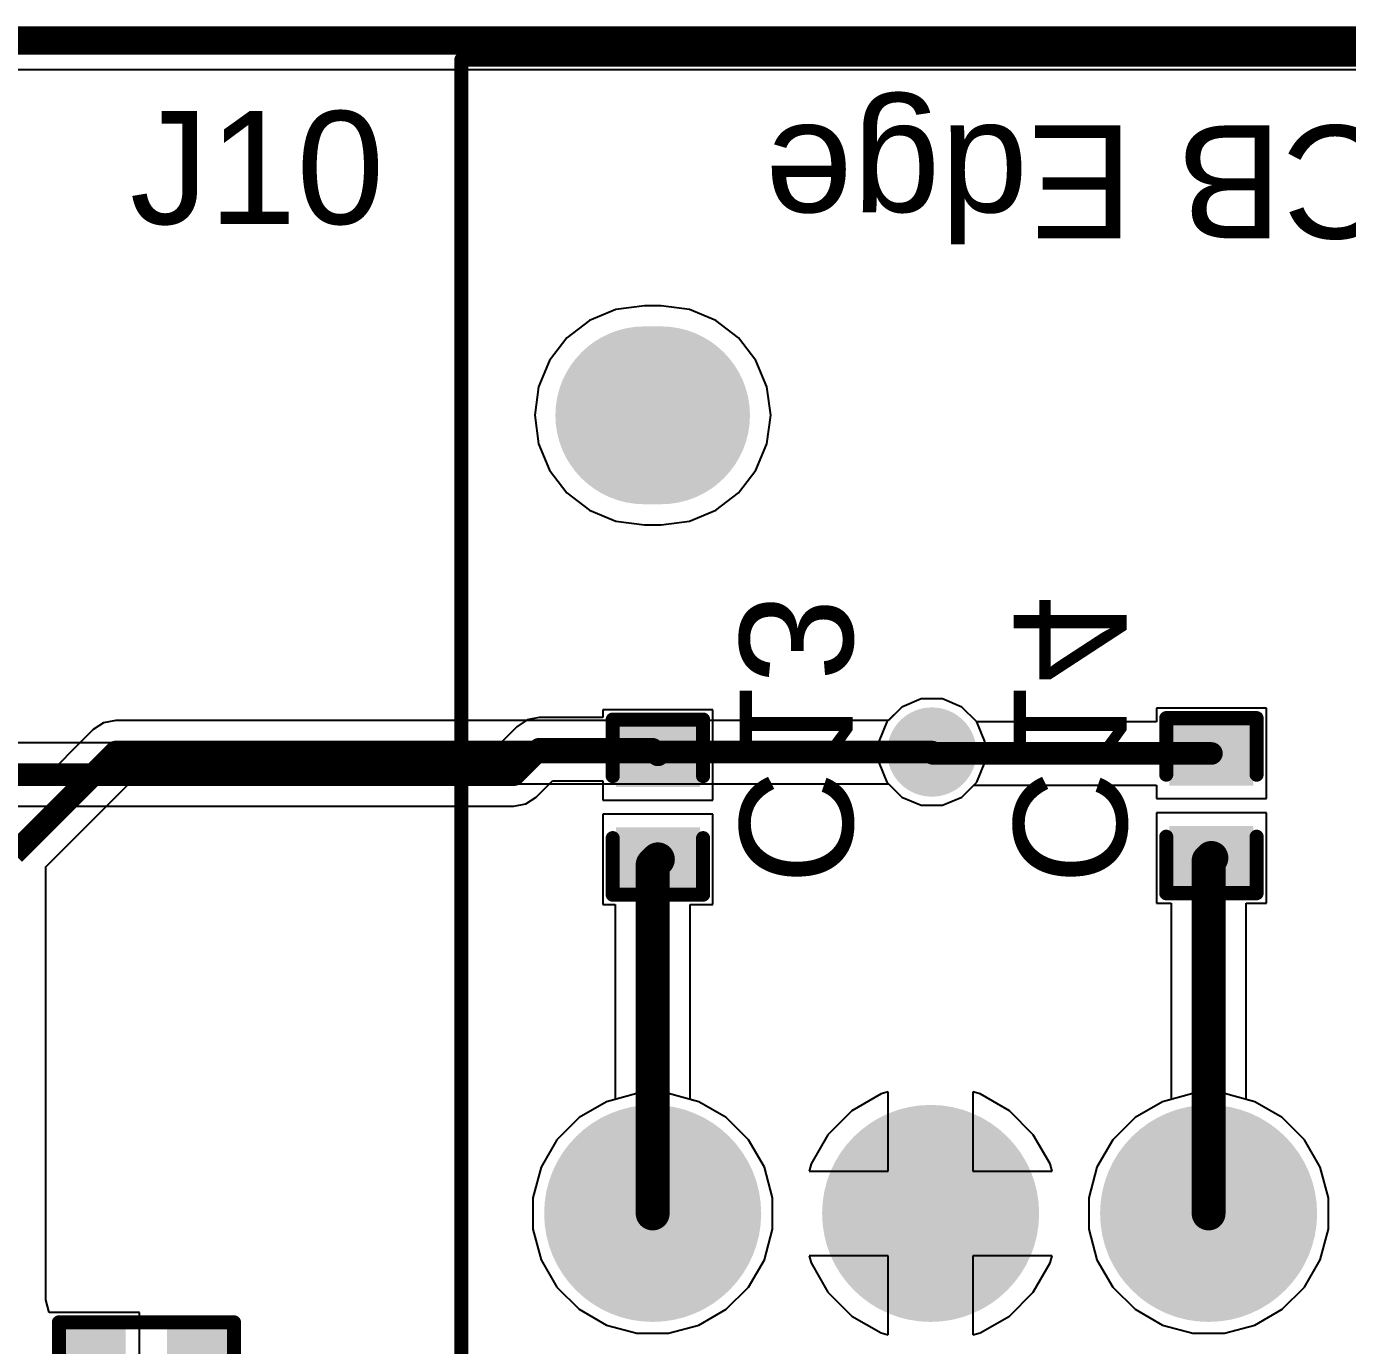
# Model space of a CAD drawing. Header units: inches. Extents: x -0.91 to 3.86, y -0.82 to 4.16.
# Drawn here: x 2.9364 to 3.4042, y 3.6878 to 4.155 of the extents above; entities that cross this region are included whole.
import ezdxf

# ---------------------------------------------------------------- set-up
doc = ezdxf.new("R2010")
doc.units = ezdxf.units.IN
doc.header["$MEASUREMENT"] = 0
for name, color, linetype in [('Board Outline', 216, 'Continuous'), ('Bottom Layer 1', 5, 'Continuous'), ('Bottom Overlay', 54, 'Continuous'), ('Bottom Paste', 16, 'Continuous'), ('Bottom Solder', 6, 'Continuous'), ('GND+Signal', 16, 'Continuous'), ('Multi-Layer', 9, 'Continuous'), ('Pad Holes', 156, 'Continuous'), ('PWR+Signal', 76, 'Continuous'), ('Top Layer 1', 1, 'Continuous'), ('Top Overlay', 2, 'Continuous'), ('Top Paste', 8, 'Continuous'), ('Top Solder', 216, 'Continuous'), ('Via Holes', 16, 'Continuous')]:
    doc.layers.add(name, color=color, linetype=linetype)
doc.styles.add('Arial', font='', dxfattribs={"height": 0.2})
doc.styles.get('Arial').set_extended_font_data('Arial')

# ---------------------------------------------------------------- blocks, each defined once
blk = doc.blocks.new('R___0402_152')
at = {"layer": 'Top Layer 1'}
for points in [[(-0.0275, -0.0125), (-0.0275, 0.0125), (-0.0095, 0.0125), (-0.0095, -0.0125)], [(0.0095, -0.0125), (0.0095, 0.0125), (0.0275, 0.0125), (0.0275, -0.0125)]]:
    blk.add_hatch(color=1, dxfattribs=at).paths.add_polyline_path(points)
at = {"layer": 'Top Paste'}
for points in [[(-0.0275, -0.0125), (-0.0275, 0.0125), (-0.0095, 0.0125), (-0.0095, -0.0125)], [(0.0095, -0.0125), (0.0095, 0.0125), (0.0275, 0.0125), (0.0275, -0.0125)]]:
    blk.add_hatch(color=8, dxfattribs=at).paths.add_polyline_path(points)
at = {"layer": 'Top Solder'}
for points in [[(-0.02967, -0.01467), (-0.02967, 0.01467), (-0.00733, 0.01467), (-0.00733, -0.01467)], [(0.00733, -0.01467), (0.00733, 0.01467), (0.02967, 0.01467), (0.02967, -0.01467)]]:
    blk.add_hatch(color=216, dxfattribs=at).paths.add_polyline_path(points)
at = {"layer": 'Top Overlay'}
for points in [[(-0.031, -0.016, 0.005, 0.005, 0), (-0.031, 0.016, 0.005, 0.005, 0)], [(-0.031, 0.016, 0.005, 0.005, 0), (0.031, 0.016, 0.005, 0.005, 0)], [(0.031, -0.016, 0.005, 0.005, 0), (0.031, 0.016, 0.005, 0.005, 0)], [(-0.031, -0.016, 0.005, 0.005, 0), (0.031, -0.016, 0.005, 0.005, 0)], [(-0.032, -0.017, 0.000127, 0.000127, 0), (0.032, -0.017, 0.000127, 0.000127, 0)]]:
    blk.add_lwpolyline(points, format="xyseb", dxfattribs=at)
for points in [[(-0.03225, 0.016, 0.0025, 0.0025, 1), (-0.02975, 0.016, 0.0025, 0.0025, 1)], [(-0.03225, 0.016, 0.0025, 0.0025, 1), (-0.02975, 0.016, 0.0025, 0.0025, 1)], [(0.02975, 0.016, 0.0025, 0.0025, 1), (0.03225, 0.016, 0.0025, 0.0025, 1)], [(0.02975, 0.016, 0.0025, 0.0025, 1), (0.03225, 0.016, 0.0025, 0.0025, 1)], [(-0.03225, -0.016, 0.0025, 0.0025, 1), (-0.02975, -0.016, 0.0025, 0.0025, 1)], [(-0.03225, -0.016, 0.0025, 0.0025, 1), (-0.02975, -0.016, 0.0025, 0.0025, 1)], [(0.02975, -0.016, 0.0025, 0.0025, 1), (0.03225, -0.016, 0.0025, 0.0025, 1)], [(0.02975, -0.016, 0.0025, 0.0025, 1), (0.03225, -0.016, 0.0025, 0.0025, 1)], [(-0.03203, -0.017, 0.0000635, 0.0000635, 1), (-0.03197, -0.017, 0.0000635, 0.0000635, 1)], [(0.03197, -0.017, 0.0000635, 0.0000635, 1), (0.03203, -0.017, 0.0000635, 0.0000635, 1)]]:
    blk.add_lwpolyline(points, format="xyseb", close=True, dxfattribs=at)
blk = doc.blocks.new('1053141310_202')
at = {"layer": 'Bottom Layer 1'}
h = blk.add_hatch(color=5, dxfattribs=at)
edge = h.paths.add_edge_path()
edge.add_arc((0, 0.09212), 0.03543, 0, 360)
h = blk.add_hatch(color=5, dxfattribs=at)
edge = h.paths.add_edge_path()
edge.add_arc((0.09843, 0.09212), 0.03543, 0, 360)
h = blk.add_hatch(color=5, dxfattribs=at)
edge = h.paths.add_edge_path()
edge.add_arc((0.19685, 0.09212), 0.03543, 0, 360)
at = {"layer": 'Bottom Solder'}
h = blk.add_hatch(color=6, dxfattribs=at)
edge = h.paths.add_edge_path()
edge.add_arc((0, 0.09212), 0.03843, 0, 360)
h = blk.add_hatch(color=6, dxfattribs=at)
edge = h.paths.add_edge_path()
edge.add_arc((0.09843, 0.09212), 0.03843, 0, 360)
h = blk.add_hatch(color=6, dxfattribs=at)
edge = h.paths.add_edge_path()
edge.add_arc((0.19685, 0.09212), 0.03843, 0, 360)
h = blk.add_hatch(color=6, dxfattribs=at)
edge = h.paths.add_edge_path()
edge.add_arc((0.19685, -0.19055), 0.003, 0, 360)
at = {"layer": 'GND+Signal'}
h = blk.add_hatch(color=16, dxfattribs=at)
edge = h.paths.add_edge_path()
edge.add_arc((0, 0.09212), 0.03543, 0, 360)
h = blk.add_hatch(color=16, dxfattribs=at)
edge = h.paths.add_edge_path()
edge.add_arc((0.09843, 0.09212), 0.03543, 0, 360)
h = blk.add_hatch(color=16, dxfattribs=at)
edge = h.paths.add_edge_path()
edge.add_arc((0.19685, 0.09212), 0.03543, 0, 360)
at = {"layer": 'Multi-Layer'}
h = blk.add_hatch(color=9, dxfattribs=at)
edge = h.paths.add_edge_path()
edge.add_arc((0, 0.09212), 0.03543, 0, 360)
h = blk.add_hatch(color=9, dxfattribs=at)
edge = h.paths.add_edge_path()
edge.add_arc((0.09843, 0.09212), 0.03543, 0, 360)
h = blk.add_hatch(color=9, dxfattribs=at)
edge = h.paths.add_edge_path()
edge.add_arc((0.19685, 0.09212), 0.03543, 0, 360)
at = {"layer": 'Pad Holes'}
h = blk.add_hatch(color=7, dxfattribs=at)
edge = h.paths.add_edge_path()
edge.add_arc((0, 0.09212), 0.02362, 0, 360)
h = blk.add_hatch(color=7, dxfattribs=at)
edge = h.paths.add_edge_path()
edge.add_arc((0.09843, 0.09212), 0.02362, 0, 360)
h = blk.add_hatch(color=7, dxfattribs=at)
edge = h.paths.add_edge_path()
edge.add_arc((0.19685, 0.09212), 0.02362, 0, 360)
h = blk.add_hatch(color=7, dxfattribs=at)
edge = h.paths.add_edge_path()
edge.add_arc((0.1939, -0.19055), 0.0315, 90, 270)
edge.add_line((0.1939, -0.22205), (0.1998, -0.22205))
edge.add_arc((0.1998, -0.19055), 0.0315, 270, 450)
edge.add_line((0.1998, -0.15906), (0.1939, -0.15906))
at = {"layer": 'PWR+Signal'}
h = blk.add_hatch(color=76, dxfattribs=at)
edge = h.paths.add_edge_path()
edge.add_arc((0, 0.09212), 0.03543, 0, 360)
h = blk.add_hatch(color=76, dxfattribs=at)
edge = h.paths.add_edge_path()
edge.add_arc((0.09843, 0.09212), 0.03543, 0, 360)
h = blk.add_hatch(color=76, dxfattribs=at)
edge = h.paths.add_edge_path()
edge.add_arc((0.19685, 0.09212), 0.03543, 0, 360)
at = {"layer": 'Top Layer 1'}
h = blk.add_hatch(color=1, dxfattribs=at)
edge = h.paths.add_edge_path()
edge.add_arc((0, 0.09212), 0.03543, 0, 360)
h = blk.add_hatch(color=1, dxfattribs=at)
edge = h.paths.add_edge_path()
edge.add_arc((0.09843, 0.09212), 0.03543, 0, 360)
h = blk.add_hatch(color=1, dxfattribs=at)
edge = h.paths.add_edge_path()
edge.add_arc((0.19685, 0.09212), 0.03543, 0, 360)
at = {"layer": 'Top Solder'}
h = blk.add_hatch(color=216, dxfattribs=at)
edge = h.paths.add_edge_path()
edge.add_arc((0, 0.09212), 0.03843, 0, 360)
h = blk.add_hatch(color=216, dxfattribs=at)
edge = h.paths.add_edge_path()
edge.add_arc((0.09843, 0.09212), 0.03843, 0, 360)
h = blk.add_hatch(color=216, dxfattribs=at)
edge = h.paths.add_edge_path()
edge.add_arc((0.19685, 0.09212), 0.03843, 0, 360)
h = blk.add_hatch(color=216, dxfattribs=at)
edge = h.paths.add_edge_path()
edge.add_arc((0.19685, -0.19055), 0.003, 0, 360)
at = {"layer": 'Top Overlay'}
for points in [[(0.26457, 0.20275, 0.005, 0.005, 0), (0.26457, -0.31654, 0.005, 0.005, 0)], [(0.26457, -0.31654, 0.005, 0.005, 0), (-0.26457, -0.31654, 0.005, 0.005, 0)]]:
    blk.add_lwpolyline(points, format="xyseb", dxfattribs=at)
blk.add_lwpolyline([(0.26332, -0.31654, 0.0025, 0.0025, 1), (0.26582, -0.31654, 0.0025, 0.0025, 1)], format="xyseb", close=True, dxfattribs=at)
blk.add_lwpolyline([(0.26332, -0.31654, 0.0025, 0.0025, 1), (0.26582, -0.31654, 0.0025, 0.0025, 1)], format="xyseb", close=True, dxfattribs=at)
at = {"layer": 'Top Overlay', "style": 'Arial'}
blk.add_text('PCB Edge', height=0.04, dxfattribs=at).set_placement((-0.10375, -0.29321))
blk = doc.blocks.new('C___0402_B_237')
at = {"layer": 'Bottom Layer 1'}
for points in [[(-0.0095, 0.0125), (-0.0095, -0.0125), (-0.0275, -0.0125), (-0.0275, 0.0125)], [(0.0275, 0.0125), (0.0275, -0.0125), (0.0095, -0.0125), (0.0095, 0.0125)]]:
    blk.add_hatch(color=5, dxfattribs=at).paths.add_polyline_path(points)
at = {"layer": 'Bottom Paste'}
for points in [[(-0.0095, 0.0125), (-0.0095, -0.0125), (-0.0275, -0.0125), (-0.0275, 0.0125)], [(0.0275, 0.0125), (0.0275, -0.0125), (0.0095, -0.0125), (0.0095, 0.0125)]]:
    blk.add_hatch(color=16, dxfattribs=at).paths.add_polyline_path(points)
at = {"layer": 'Bottom Solder'}
for points in [[(-0.00714, 0.01486), (-0.00714, -0.01486), (-0.02986, -0.01486), (-0.02986, 0.01486)], [(0.02986, 0.01486), (0.02986, -0.01486), (0.00714, -0.01486), (0.00714, 0.01486)]]:
    blk.add_hatch(color=6, dxfattribs=at).paths.add_polyline_path(points)
at = {"layer": 'Bottom Overlay'}
for points in [[(-0.031, 0.016, 0.005, 0.005, 0), (-0.011, 0.016, 0.005, 0.005, 0)], [(-0.031, 0.016, 0.005, 0.005, 0), (-0.031, -0.016, 0.005, 0.005, 0)], [(0.011, 0.016, 0.005, 0.005, 0), (0.031, 0.016, 0.005, 0.005, 0)], [(0.031, 0.016, 0.005, 0.005, 0), (0.031, -0.016, 0.005, 0.005, 0)], [(-0.031, -0.016, 0.005, 0.005, 0), (-0.011, -0.016, 0.005, 0.005, 0)], [(0.011, -0.016, 0.005, 0.005, 0), (0.031, -0.016, 0.005, 0.005, 0)]]:
    blk.add_lwpolyline(points, format="xyseb", dxfattribs=at)
for points in [[(-0.03225, 0.016, 0.0025, 0.0025, 1), (-0.02975, 0.016, 0.0025, 0.0025, 1)], [(-0.03225, 0.016, 0.0025, 0.0025, 1), (-0.02975, 0.016, 0.0025, 0.0025, 1)], [(-0.01225, 0.016, 0.0025, 0.0025, 1), (-0.00975, 0.016, 0.0025, 0.0025, 1)], [(0.00975, 0.016, 0.0025, 0.0025, 1), (0.01225, 0.016, 0.0025, 0.0025, 1)], [(0.02975, 0.016, 0.0025, 0.0025, 1), (0.03225, 0.016, 0.0025, 0.0025, 1)], [(0.02975, 0.016, 0.0025, 0.0025, 1), (0.03225, 0.016, 0.0025, 0.0025, 1)], [(-0.03225, -0.016, 0.0025, 0.0025, 1), (-0.02975, -0.016, 0.0025, 0.0025, 1)], [(-0.03225, -0.016, 0.0025, 0.0025, 1), (-0.02975, -0.016, 0.0025, 0.0025, 1)], [(-0.01225, -0.016, 0.0025, 0.0025, 1), (-0.00975, -0.016, 0.0025, 0.0025, 1)], [(0.00975, -0.016, 0.0025, 0.0025, 1), (0.01225, -0.016, 0.0025, 0.0025, 1)], [(0.02975, -0.016, 0.0025, 0.0025, 1), (0.03225, -0.016, 0.0025, 0.0025, 1)], [(0.02975, -0.016, 0.0025, 0.0025, 1), (0.03225, -0.016, 0.0025, 0.0025, 1)]]:
    blk.add_lwpolyline(points, format="xyseb", close=True, dxfattribs=at)
blk = doc.blocks.new('C___0402_B_238')
at = {"layer": 'Bottom Layer 1'}
for points in [[(-0.0095, 0.0125), (-0.0095, -0.0125), (-0.0275, -0.0125), (-0.0275, 0.0125)], [(0.0275, 0.0125), (0.0275, -0.0125), (0.0095, -0.0125), (0.0095, 0.0125)]]:
    blk.add_hatch(color=5, dxfattribs=at).paths.add_polyline_path(points)
at = {"layer": 'Bottom Paste'}
for points in [[(-0.0095, 0.0125), (-0.0095, -0.0125), (-0.0275, -0.0125), (-0.0275, 0.0125)], [(0.0275, 0.0125), (0.0275, -0.0125), (0.0095, -0.0125), (0.0095, 0.0125)]]:
    blk.add_hatch(color=16, dxfattribs=at).paths.add_polyline_path(points)
at = {"layer": 'Bottom Solder'}
for points in [[(-0.00714, 0.01486), (-0.00714, -0.01486), (-0.02986, -0.01486), (-0.02986, 0.01486)], [(0.02986, 0.01486), (0.02986, -0.01486), (0.00714, -0.01486), (0.00714, 0.01486)]]:
    blk.add_hatch(color=6, dxfattribs=at).paths.add_polyline_path(points)
at = {"layer": 'Bottom Overlay'}
for points in [[(-0.031, 0.016, 0.005, 0.005, 0), (-0.011, 0.016, 0.005, 0.005, 0)], [(-0.031, 0.016, 0.005, 0.005, 0), (-0.031, -0.016, 0.005, 0.005, 0)], [(0.011, 0.016, 0.005, 0.005, 0), (0.031, 0.016, 0.005, 0.005, 0)], [(0.031, 0.016, 0.005, 0.005, 0), (0.031, -0.016, 0.005, 0.005, 0)], [(-0.031, -0.016, 0.005, 0.005, 0), (-0.011, -0.016, 0.005, 0.005, 0)], [(0.011, -0.016, 0.005, 0.005, 0), (0.031, -0.016, 0.005, 0.005, 0)]]:
    blk.add_lwpolyline(points, format="xyseb", dxfattribs=at)
for points in [[(-0.03225, 0.016, 0.0025, 0.0025, 1), (-0.02975, 0.016, 0.0025, 0.0025, 1)], [(-0.03225, 0.016, 0.0025, 0.0025, 1), (-0.02975, 0.016, 0.0025, 0.0025, 1)], [(-0.01225, 0.016, 0.0025, 0.0025, 1), (-0.00975, 0.016, 0.0025, 0.0025, 1)], [(0.00975, 0.016, 0.0025, 0.0025, 1), (0.01225, 0.016, 0.0025, 0.0025, 1)], [(0.02975, 0.016, 0.0025, 0.0025, 1), (0.03225, 0.016, 0.0025, 0.0025, 1)], [(0.02975, 0.016, 0.0025, 0.0025, 1), (0.03225, 0.016, 0.0025, 0.0025, 1)], [(-0.03225, -0.016, 0.0025, 0.0025, 1), (-0.02975, -0.016, 0.0025, 0.0025, 1)], [(-0.03225, -0.016, 0.0025, 0.0025, 1), (-0.02975, -0.016, 0.0025, 0.0025, 1)], [(-0.01225, -0.016, 0.0025, 0.0025, 1), (-0.00975, -0.016, 0.0025, 0.0025, 1)], [(0.00975, -0.016, 0.0025, 0.0025, 1), (0.01225, -0.016, 0.0025, 0.0025, 1)], [(0.02975, -0.016, 0.0025, 0.0025, 1), (0.03225, -0.016, 0.0025, 0.0025, 1)], [(0.02975, -0.016, 0.0025, 0.0025, 1), (0.03225, -0.016, 0.0025, 0.0025, 1)]]:
    blk.add_lwpolyline(points, format="xyseb", close=True, dxfattribs=at)

msp = doc.modelspace()

# ---------------------------------------------------------------- hatches: boundary and pattern name
at = {"layer": 'Bottom Layer 1'}
h = msp.add_hatch(color=5, dxfattribs=at)
edge = h.paths.add_edge_path()
edge.add_arc((3.257, 3.898), 0.01181, 0, 360)
at = {"layer": 'Bottom Solder'}
h = msp.add_hatch(color=6, dxfattribs=at)
edge = h.paths.add_edge_path()
edge.add_arc((3.257, 3.898), 0.01581, 0, 360)
at = {"layer": 'GND+Signal'}
h = msp.add_hatch(color=16, dxfattribs=at)
edge = h.paths.add_edge_path()
edge.add_arc((3.257, 3.898), 0.01181, 0, 360)
at = {"layer": 'PWR+Signal'}
h = msp.add_hatch(color=76, dxfattribs=at)
edge = h.paths.add_edge_path()
edge.add_arc((3.257, 3.898), 0.01181, 0, 360)
at = {"layer": 'Top Layer 1'}
h = msp.add_hatch(color=1, dxfattribs=at)
edge = h.paths.add_edge_path()
edge.add_arc((3.257, 3.898), 0.01181, 0, 360)
at = {"layer": 'Via Holes'}
h = msp.add_hatch(color=7, dxfattribs=at)
edge = h.paths.add_edge_path()
edge.add_arc((3.257, 3.898), 0.00591, 0, 360)

# ---------------------------------------------------------------- linework, layer by layer
at = {"layer": 'Board Outline'}
msp.add_lwpolyline([(0, 4.15, 0.01, 0.01, 0), (3.85, 4.15, 0.01, 0.01, 0)], format="xyseb", dxfattribs=at)
at = {"layer": 'Bottom Layer 1'}
for p, q in [((2.26495, 4.1398), (3.8398, 4.1398)), ((3.1552, 4.05608), (3.14515, 4.05476)), ((3.1611, 4.05608), (3.1552, 4.05608)), ((3.17115, 4.05476), (3.1611, 4.05608)), ((3.14515, 4.05476), (3.13578, 4.05088)), ((3.18052, 4.05088), (3.17115, 4.05476)), ((3.13578, 4.05088), (3.12774, 4.04471)), ((3.18856, 4.04471), (3.18052, 4.05088)), ((3.12774, 4.04471), (3.12157, 4.03667)), ((3.19473, 4.03667), (3.18856, 4.04471)), ((3.12157, 4.03667), (3.11769, 4.02731)), ((3.19861, 4.02731), (3.19473, 4.03667)), ((3.11769, 4.02731), (3.11637, 4.01726)), ((3.19993, 4.01726), (3.19861, 4.02731)), ((3.11637, 4.01726), (3.11769, 4.00721)), ((3.19861, 4.00721), (3.19993, 4.01726)), ((3.11769, 4.00721), (3.12157, 3.99784)), ((3.19473, 3.99784), (3.19861, 4.00721)), ((3.12157, 3.99784), (3.12774, 3.9898)), ((3.18856, 3.9898), (3.19473, 3.99784)), ((3.12774, 3.9898), (3.13578, 3.98363)), ((3.18052, 3.98363), (3.18856, 3.9898)), ((3.13578, 3.98363), (3.14515, 3.97975)), ((3.17115, 3.97975), (3.18052, 3.98363)), ((3.14515, 3.97975), (3.1552, 3.97843)), ((3.1552, 3.97843), (3.1611, 3.97843)), ((3.1611, 3.97843), (3.17115, 3.97975)), ((3.25326, 3.91681), (3.24634, 3.91395)), ((3.26074, 3.91681), (3.25326, 3.91681)), ((3.26766, 3.91395), (3.26074, 3.91681)), ((3.1795, 3.913), (3.1405, 3.913)), ((3.1405, 3.913), (3.1405, 3.91022)), ((3.1795, 3.881), (3.1795, 3.913)), ((3.24634, 3.91395), (3.24105, 3.90866)), ((3.27289, 3.90872), (3.26766, 3.91395)), ((3.3755, 3.9135), (3.3365, 3.9135)), ((3.3365, 3.9135), (3.3365, 3.90872)), ((3.3755, 3.8815), (3.3755, 3.9135)), ((3.11007, 3.90693), (3.10435, 3.90122)), ((3.11371, 3.90936), (3.11007, 3.90693)), ((3.11007, 3.90693), (3.11007, 3.90693)), ((3.118, 3.91022), (3.11371, 3.90936)), ((3.1405, 3.91022), (3.118, 3.91022)), ((3.24105, 3.90866), (3.23819, 3.90174)), ((3.3365, 3.90872), (3.27289, 3.90872)), ((3.23819, 3.90174), (3.23819, 3.89426)), ((3.10435, 3.90122), (2.93239, 3.90122)), ((3.23819, 3.89426), (3.24105, 3.88734)), ((3.11693, 3.88207), (3.12265, 3.88778)), ((3.12265, 3.88778), (3.1405, 3.88778)), ((3.1405, 3.88778), (3.1405, 3.881)), ((3.24105, 3.88734), (3.24634, 3.88205)), ((3.26766, 3.88205), (3.27189, 3.88628)), ((3.27189, 3.88628), (3.3365, 3.88628)), ((3.3365, 3.88628), (3.3365, 3.8815)), ((2.93239, 3.87878), (3.109, 3.87878)), ((3.109, 3.87878), (3.11329, 3.87964)), ((3.109, 3.87878), (3.109, 3.87878)), ((3.11329, 3.87964), (3.11693, 3.88207)), ((3.1405, 3.881), (3.1795, 3.881)), ((3.24634, 3.88205), (3.25326, 3.87919)), ((3.25326, 3.87919), (3.26074, 3.87919)), ((3.26074, 3.87919), (3.26766, 3.88205)), ((3.3365, 3.8815), (3.3755, 3.8815)), ((3.1795, 3.876), (3.1405, 3.876)), ((3.1405, 3.876), (3.1405, 3.844)), ((3.1795, 3.844), (3.1795, 3.876)), ((3.3755, 3.8765), (3.3365, 3.8765)), ((3.3365, 3.8765), (3.3365, 3.8445)), ((3.3755, 3.8445), (3.3755, 3.8765)), ((3.1405, 3.844), (3.14489, 3.844)), ((3.14489, 3.844), (3.14489, 3.77496)), ((3.1714, 3.77496), (3.1714, 3.844)), ((3.1714, 3.844), (3.1795, 3.844)), ((3.3365, 3.8445), (3.34175, 3.8445)), ((3.34175, 3.8445), (3.34175, 3.77496)), ((3.36826, 3.77496), (3.36826, 3.8445)), ((3.36826, 3.8445), (3.3755, 3.8445)), ((3.23904, 3.77692), (3.22868, 3.77094)), ((3.24157, 3.7776), (3.23904, 3.77692)), ((3.24157, 3.74958), (3.24157, 3.7776)), ((3.27411, 3.77692), (3.27157, 3.7776)), ((3.27157, 3.7776), (3.27157, 3.74958)), ((3.28447, 3.77094), (3.27411, 3.77692)), ((3.14177, 3.77412), (3.13209, 3.76853)), ((3.14489, 3.77496), (3.14177, 3.77412)), ((3.17453, 3.77412), (3.1714, 3.77496)), ((3.1842, 3.76853), (3.17453, 3.77412)), ((3.22868, 3.77094), (3.22022, 3.76248)), ((3.29293, 3.76248), (3.28447, 3.77094)), ((3.33862, 3.77412), (3.32895, 3.76853)), ((3.34175, 3.77496), (3.33862, 3.77412)), ((3.37138, 3.77412), (3.36826, 3.77496)), ((3.38106, 3.76853), (3.37138, 3.77412)), ((3.13209, 3.76853), (3.12419, 3.76063)), ((3.1921, 3.76063), (3.1842, 3.76853)), ((3.32895, 3.76853), (3.32105, 3.76063)), ((3.38896, 3.76063), (3.38106, 3.76853)), ((3.22022, 3.76248), (3.21424, 3.75212)), ((3.29891, 3.75212), (3.29293, 3.76248)), ((3.12419, 3.76063), (3.11861, 3.75096)), ((3.19769, 3.75096), (3.1921, 3.76063)), ((3.32105, 3.76063), (3.31546, 3.75096)), ((3.39454, 3.75096), (3.38896, 3.76063)), ((3.21424, 3.75212), (3.21356, 3.74958)), ((3.29959, 3.74958), (3.29891, 3.75212)), ((3.11861, 3.75096), (3.11572, 3.74017)), ((3.20058, 3.74017), (3.19769, 3.75096)), ((3.21356, 3.74958), (3.24157, 3.74958)), ((3.27157, 3.74958), (3.29959, 3.74958)), ((3.31546, 3.75096), (3.31257, 3.74017)), ((3.39743, 3.74017), (3.39454, 3.75096)), ((3.11572, 3.74017), (3.11572, 3.72899)), ((3.20058, 3.72899), (3.20058, 3.74017)), ((3.31257, 3.74017), (3.31257, 3.72899)), ((3.39743, 3.72899), (3.39743, 3.74017)), ((3.11572, 3.72899), (3.11861, 3.7182)), ((3.19769, 3.7182), (3.20058, 3.72899)), ((3.31257, 3.72899), (3.31546, 3.7182)), ((3.39454, 3.7182), (3.39743, 3.72899)), ((3.24157, 3.71958), (3.21356, 3.71958)), ((3.21356, 3.71958), (3.21424, 3.71704)), ((3.24157, 3.69156), (3.24157, 3.71958)), ((3.29959, 3.71958), (3.27157, 3.71958)), ((3.27157, 3.71958), (3.27157, 3.69156)), ((3.29891, 3.71704), (3.29959, 3.71958)), ((3.11861, 3.7182), (3.12419, 3.70853)), ((3.1921, 3.70853), (3.19769, 3.7182)), ((3.21424, 3.71704), (3.22022, 3.70668)), ((3.29293, 3.70668), (3.29891, 3.71704)), ((3.31546, 3.7182), (3.32105, 3.70853)), ((3.38896, 3.70853), (3.39454, 3.7182)), ((3.12419, 3.70853), (3.13209, 3.70063)), ((3.1842, 3.70063), (3.1921, 3.70853)), ((3.22022, 3.70668), (3.22868, 3.69822)), ((3.28447, 3.69822), (3.29293, 3.70668)), ((3.32105, 3.70853), (3.32895, 3.70063)), ((3.38106, 3.70063), (3.38896, 3.70853)), ((3.13209, 3.70063), (3.14177, 3.69504)), ((3.17453, 3.69504), (3.1842, 3.70063)), ((3.32895, 3.70063), (3.33862, 3.69504)), ((3.37138, 3.69504), (3.38106, 3.70063)), ((3.22868, 3.69822), (3.23904, 3.69224)), ((3.27411, 3.69224), (3.28447, 3.69822)), ((3.14177, 3.69504), (3.15256, 3.69215)), ((3.15256, 3.69215), (3.16374, 3.69215)), ((3.16374, 3.69215), (3.17453, 3.69504)), ((3.23904, 3.69224), (3.24157, 3.69156)), ((3.27157, 3.69156), (3.27411, 3.69224)), ((3.33862, 3.69504), (3.34941, 3.69215)), ((3.34941, 3.69215), (3.36059, 3.69215)), ((3.36059, 3.69215), (3.37138, 3.69504))]:
    msp.add_line(p, q, dxfattribs=at)
for points in [[(3.109, 3.89, 0.008, 0.008, 0), (3.118, 3.899, 0.008, 0.008, 0)], [(3.118, 3.899, 0.008, 0.008, 0), (3.158, 3.899, 0.008, 0.008, 0)], [(3.158, 3.899, 0.008, 0.008, 0), (3.16, 3.897, 0.008, 0.008, 0)], [(3.257, 3.898, 0.008, 0.008, 0), (3.2575, 3.8975, 0.008, 0.008, 0)], [(3.2575, 3.8975, 0.008, 0.008, 0), (3.356, 3.8975, 0.008, 0.008, 0)], [(2.917, 3.89, 0.008, 0.008, 0), (3.109, 3.89, 0.008, 0.008, 0)], [(3.15815, 3.85815, 0.012, 0.012, 0), (3.16, 3.86, 0.012, 0.012, 0)], [(3.355, 3.8595, 0.012, 0.012, 0), (3.356, 3.8605, 0.012, 0.012, 0)], [(3.355, 3.73458, 0.012, 0.012, 0), (3.355, 3.8595, 0.012, 0.012, 0)], [(3.15815, 3.73458, 0.012, 0.012, 0), (3.15815, 3.85815, 0.012, 0.012, 0)]]:
    msp.add_lwpolyline(points, format="xyseb", dxfattribs=at)
for points in [[(3.116, 3.899, 0.004, 0.004, 1), (3.12, 3.899, 0.004, 0.004, 1)], [(3.116, 3.899, 0.004, 0.004, 1), (3.12, 3.899, 0.004, 0.004, 1)], [(3.156, 3.899, 0.004, 0.004, 1), (3.16, 3.899, 0.004, 0.004, 1)], [(3.156, 3.899, 0.004, 0.004, 1), (3.16, 3.899, 0.004, 0.004, 1)], [(3.255, 3.898, 0.004, 0.004, 1), (3.259, 3.898, 0.004, 0.004, 1)], [(3.158, 3.897, 0.004, 0.004, 1), (3.162, 3.897, 0.004, 0.004, 1)], [(3.2555, 3.8975, 0.004, 0.004, 1), (3.2595, 3.8975, 0.004, 0.004, 1)], [(3.2555, 3.8975, 0.004, 0.004, 1), (3.2595, 3.8975, 0.004, 0.004, 1)], [(3.354, 3.8975, 0.004, 0.004, 1), (3.358, 3.8975, 0.004, 0.004, 1)], [(3.107, 3.89, 0.004, 0.004, 1), (3.111, 3.89, 0.004, 0.004, 1)], [(3.107, 3.89, 0.004, 0.004, 1), (3.111, 3.89, 0.004, 0.004, 1)], [(3.157, 3.86, 0.006, 0.006, 1), (3.163, 3.86, 0.006, 0.006, 1)], [(3.352, 3.8595, 0.006, 0.006, 1), (3.358, 3.8595, 0.006, 0.006, 1)], [(3.352, 3.8595, 0.006, 0.006, 1), (3.358, 3.8595, 0.006, 0.006, 1)], [(3.353, 3.8605, 0.006, 0.006, 1), (3.359, 3.8605, 0.006, 0.006, 1)], [(3.15515, 3.85815, 0.006, 0.006, 1), (3.16115, 3.85815, 0.006, 0.006, 1)], [(3.15515, 3.85815, 0.006, 0.006, 1), (3.16115, 3.85815, 0.006, 0.006, 1)], [(3.15515, 3.73458, 0.006, 0.006, 1), (3.16115, 3.73458, 0.006, 0.006, 1)], [(3.352, 3.73458, 0.006, 0.006, 1), (3.358, 3.73458, 0.006, 0.006, 1)]]:
    msp.add_lwpolyline(points, format="xyseb", close=True, dxfattribs=at)
at = {"layer": 'GND+Signal'}
for p, q in [((0.0102, 4.1398), (3.8398, 4.1398)), ((3.1552, 4.05608), (3.14515, 4.05476)), ((3.1611, 4.05608), (3.1552, 4.05608)), ((3.17115, 4.05476), (3.1611, 4.05608)), ((3.14515, 4.05476), (3.13578, 4.05088)), ((3.18052, 4.05088), (3.17115, 4.05476)), ((3.13578, 4.05088), (3.12774, 4.04471)), ((3.18856, 4.04471), (3.18052, 4.05088)), ((3.12774, 4.04471), (3.12157, 4.03667)), ((3.19473, 4.03667), (3.18856, 4.04471)), ((3.12157, 4.03667), (3.11769, 4.02731)), ((3.19861, 4.02731), (3.19473, 4.03667)), ((3.11769, 4.02731), (3.11637, 4.01726)), ((3.19993, 4.01726), (3.19861, 4.02731)), ((3.11637, 4.01726), (3.11769, 4.00721)), ((3.19861, 4.00721), (3.19993, 4.01726)), ((3.11769, 4.00721), (3.12157, 3.99784)), ((3.19473, 3.99784), (3.19861, 4.00721)), ((3.12157, 3.99784), (3.12774, 3.9898)), ((3.18856, 3.9898), (3.19473, 3.99784)), ((3.12774, 3.9898), (3.13578, 3.98363)), ((3.18052, 3.98363), (3.18856, 3.9898)), ((3.13578, 3.98363), (3.14515, 3.97975)), ((3.17115, 3.97975), (3.18052, 3.98363)), ((3.14515, 3.97975), (3.1552, 3.97843)), ((3.1552, 3.97843), (3.1611, 3.97843)), ((3.1611, 3.97843), (3.17115, 3.97975)), ((3.25326, 3.91681), (3.24634, 3.91395)), ((3.26074, 3.91681), (3.25326, 3.91681)), ((3.26766, 3.91395), (3.26074, 3.91681)), ((3.24634, 3.91395), (3.24105, 3.90866)), ((3.27295, 3.90866), (3.26766, 3.91395)), ((3.24105, 3.90866), (3.23819, 3.90174)), ((3.27581, 3.90174), (3.27295, 3.90866)), ((3.23819, 3.90174), (3.23819, 3.89426)), ((3.27581, 3.89426), (3.27581, 3.90174)), ((3.23819, 3.89426), (3.24105, 3.88734)), ((3.27295, 3.88734), (3.27581, 3.89426)), ((3.24105, 3.88734), (3.24634, 3.88205)), ((3.26766, 3.88205), (3.27295, 3.88734)), ((3.24634, 3.88205), (3.25326, 3.87919)), ((3.25326, 3.87919), (3.26074, 3.87919)), ((3.26074, 3.87919), (3.26766, 3.88205)), ((3.15256, 3.77701), (3.14177, 3.77412)), ((3.16374, 3.77701), (3.15256, 3.77701)), ((3.17453, 3.77412), (3.16374, 3.77701)), ((3.23904, 3.77692), (3.22868, 3.77094)), ((3.24157, 3.7776), (3.23904, 3.77692)), ((3.24157, 3.74958), (3.24157, 3.7776)), ((3.27411, 3.77692), (3.27157, 3.7776)), ((3.27157, 3.7776), (3.27157, 3.74958)), ((3.28447, 3.77094), (3.27411, 3.77692)), ((3.34941, 3.77701), (3.33862, 3.77412)), ((3.36059, 3.77701), (3.34941, 3.77701)), ((3.37138, 3.77412), (3.36059, 3.77701)), ((3.14177, 3.77412), (3.13209, 3.76853)), ((3.1842, 3.76853), (3.17453, 3.77412)), ((3.22868, 3.77094), (3.22022, 3.76248)), ((3.29293, 3.76248), (3.28447, 3.77094)), ((3.33862, 3.77412), (3.32895, 3.76853)), ((3.38106, 3.76853), (3.37138, 3.77412)), ((3.13209, 3.76853), (3.12419, 3.76063)), ((3.1921, 3.76063), (3.1842, 3.76853)), ((3.32895, 3.76853), (3.32105, 3.76063)), ((3.38896, 3.76063), (3.38106, 3.76853)), ((3.22022, 3.76248), (3.21424, 3.75212)), ((3.29891, 3.75212), (3.29293, 3.76248)), ((3.12419, 3.76063), (3.11861, 3.75096)), ((3.19769, 3.75096), (3.1921, 3.76063)), ((3.32105, 3.76063), (3.31546, 3.75096)), ((3.39454, 3.75096), (3.38896, 3.76063)), ((3.21424, 3.75212), (3.21356, 3.74958)), ((3.29959, 3.74958), (3.29891, 3.75212)), ((3.11861, 3.75096), (3.11572, 3.74017)), ((3.20058, 3.74017), (3.19769, 3.75096)), ((3.21356, 3.74958), (3.24157, 3.74958)), ((3.27157, 3.74958), (3.29959, 3.74958)), ((3.31546, 3.75096), (3.31257, 3.74017)), ((3.39743, 3.74017), (3.39454, 3.75096)), ((3.11572, 3.74017), (3.11572, 3.72899)), ((3.20058, 3.72899), (3.20058, 3.74017)), ((3.31257, 3.74017), (3.31257, 3.72899)), ((3.39743, 3.72899), (3.39743, 3.74017)), ((3.11572, 3.72899), (3.11861, 3.7182)), ((3.19769, 3.7182), (3.20058, 3.72899)), ((3.31257, 3.72899), (3.31546, 3.7182)), ((3.39454, 3.7182), (3.39743, 3.72899)), ((3.24157, 3.71958), (3.21356, 3.71958)), ((3.21356, 3.71958), (3.21424, 3.71704)), ((3.24157, 3.69156), (3.24157, 3.71958)), ((3.29959, 3.71958), (3.27157, 3.71958)), ((3.27157, 3.71958), (3.27157, 3.69156)), ((3.29891, 3.71704), (3.29959, 3.71958)), ((3.11861, 3.7182), (3.12419, 3.70853)), ((3.1921, 3.70853), (3.19769, 3.7182)), ((3.21424, 3.71704), (3.22022, 3.70668)), ((3.29293, 3.70668), (3.29891, 3.71704)), ((3.31546, 3.7182), (3.32105, 3.70853)), ((3.38896, 3.70853), (3.39454, 3.7182)), ((3.12419, 3.70853), (3.13209, 3.70063)), ((3.1842, 3.70063), (3.1921, 3.70853)), ((3.22022, 3.70668), (3.22868, 3.69822)), ((3.28447, 3.69822), (3.29293, 3.70668)), ((3.32105, 3.70853), (3.32895, 3.70063)), ((3.38106, 3.70063), (3.38896, 3.70853)), ((3.13209, 3.70063), (3.14177, 3.69504)), ((3.17453, 3.69504), (3.1842, 3.70063)), ((3.32895, 3.70063), (3.33862, 3.69504)), ((3.37138, 3.69504), (3.38106, 3.70063)), ((3.22868, 3.69822), (3.23904, 3.69224)), ((3.27411, 3.69224), (3.28447, 3.69822)), ((3.14177, 3.69504), (3.15256, 3.69215)), ((3.15256, 3.69215), (3.16374, 3.69215)), ((3.16374, 3.69215), (3.17453, 3.69504)), ((3.23904, 3.69224), (3.24157, 3.69156)), ((3.27157, 3.69156), (3.27411, 3.69224)), ((3.33862, 3.69504), (3.34941, 3.69215)), ((3.34941, 3.69215), (3.36059, 3.69215)), ((3.36059, 3.69215), (3.37138, 3.69504))]:
    msp.add_line(p, q, dxfattribs=at)
at = {"layer": 'PWR+Signal'}
for p, q in [((0.0102, 4.1398), (3.8398, 4.1398)), ((3.1552, 4.05608), (3.14515, 4.05476)), ((3.1611, 4.05608), (3.1552, 4.05608)), ((3.17115, 4.05476), (3.1611, 4.05608)), ((3.14515, 4.05476), (3.13578, 4.05088)), ((3.18052, 4.05088), (3.17115, 4.05476)), ((3.13578, 4.05088), (3.12774, 4.04471)), ((3.18856, 4.04471), (3.18052, 4.05088)), ((3.12774, 4.04471), (3.12157, 4.03667)), ((3.19473, 4.03667), (3.18856, 4.04471)), ((3.12157, 4.03667), (3.11769, 4.02731)), ((3.19861, 4.02731), (3.19473, 4.03667)), ((3.11769, 4.02731), (3.11637, 4.01726)), ((3.19993, 4.01726), (3.19861, 4.02731)), ((3.11637, 4.01726), (3.11769, 4.00721)), ((3.19861, 4.00721), (3.19993, 4.01726)), ((3.11769, 4.00721), (3.12157, 3.99784)), ((3.19473, 3.99784), (3.19861, 4.00721)), ((3.12157, 3.99784), (3.12774, 3.9898)), ((3.18856, 3.9898), (3.19473, 3.99784)), ((3.12774, 3.9898), (3.13578, 3.98363)), ((3.18052, 3.98363), (3.18856, 3.9898)), ((3.13578, 3.98363), (3.14515, 3.97975)), ((3.17115, 3.97975), (3.18052, 3.98363)), ((3.14515, 3.97975), (3.1552, 3.97843)), ((3.1552, 3.97843), (3.1611, 3.97843)), ((3.1611, 3.97843), (3.17115, 3.97975)), ((3.25326, 3.91681), (3.24634, 3.91395)), ((3.26074, 3.91681), (3.25326, 3.91681)), ((3.26766, 3.91395), (3.26074, 3.91681)), ((3.24634, 3.91395), (3.24105, 3.90866)), ((3.27295, 3.90866), (3.26766, 3.91395)), ((3.24105, 3.90866), (3.23819, 3.90174)), ((3.27581, 3.90174), (3.27295, 3.90866)), ((3.23819, 3.90174), (3.23819, 3.89426)), ((3.27581, 3.89426), (3.27581, 3.90174)), ((3.23819, 3.89426), (3.24105, 3.88734)), ((3.27295, 3.88734), (3.27581, 3.89426)), ((3.24105, 3.88734), (3.24634, 3.88205)), ((3.26766, 3.88205), (3.27295, 3.88734)), ((3.24634, 3.88205), (3.25326, 3.87919)), ((3.25326, 3.87919), (3.26074, 3.87919)), ((3.26074, 3.87919), (3.26766, 3.88205)), ((3.15256, 3.77701), (3.14177, 3.77412)), ((3.16374, 3.77701), (3.15256, 3.77701)), ((3.17453, 3.77412), (3.16374, 3.77701)), ((3.23904, 3.77692), (3.22868, 3.77094)), ((3.24157, 3.7776), (3.23904, 3.77692)), ((3.24157, 3.74958), (3.24157, 3.7776)), ((3.27411, 3.77692), (3.27157, 3.7776)), ((3.27157, 3.7776), (3.27157, 3.74958)), ((3.28447, 3.77094), (3.27411, 3.77692)), ((3.34941, 3.77701), (3.33862, 3.77412)), ((3.36059, 3.77701), (3.34941, 3.77701)), ((3.37138, 3.77412), (3.36059, 3.77701)), ((3.14177, 3.77412), (3.13209, 3.76853)), ((3.1842, 3.76853), (3.17453, 3.77412)), ((3.22868, 3.77094), (3.22022, 3.76248)), ((3.29293, 3.76248), (3.28447, 3.77094)), ((3.33862, 3.77412), (3.32895, 3.76853)), ((3.38106, 3.76853), (3.37138, 3.77412)), ((3.13209, 3.76853), (3.12419, 3.76063)), ((3.1921, 3.76063), (3.1842, 3.76853)), ((3.32895, 3.76853), (3.32105, 3.76063)), ((3.38896, 3.76063), (3.38106, 3.76853)), ((3.22022, 3.76248), (3.21424, 3.75212)), ((3.29891, 3.75212), (3.29293, 3.76248)), ((3.12419, 3.76063), (3.11861, 3.75096)), ((3.19769, 3.75096), (3.1921, 3.76063)), ((3.32105, 3.76063), (3.31546, 3.75096)), ((3.39454, 3.75096), (3.38896, 3.76063)), ((3.21424, 3.75212), (3.21356, 3.74958)), ((3.29959, 3.74958), (3.29891, 3.75212)), ((3.11861, 3.75096), (3.11572, 3.74017)), ((3.20058, 3.74017), (3.19769, 3.75096)), ((3.21356, 3.74958), (3.24157, 3.74958)), ((3.27157, 3.74958), (3.29959, 3.74958)), ((3.31546, 3.75096), (3.31257, 3.74017)), ((3.39743, 3.74017), (3.39454, 3.75096)), ((3.11572, 3.74017), (3.11572, 3.72899)), ((3.20058, 3.72899), (3.20058, 3.74017)), ((3.31257, 3.74017), (3.31257, 3.72899)), ((3.39743, 3.72899), (3.39743, 3.74017)), ((3.11572, 3.72899), (3.11861, 3.7182)), ((3.19769, 3.7182), (3.20058, 3.72899)), ((3.31257, 3.72899), (3.31546, 3.7182)), ((3.39454, 3.7182), (3.39743, 3.72899)), ((3.24157, 3.71958), (3.21356, 3.71958)), ((3.21356, 3.71958), (3.21424, 3.71704)), ((3.24157, 3.69156), (3.24157, 3.71958)), ((3.29959, 3.71958), (3.27157, 3.71958)), ((3.27157, 3.71958), (3.27157, 3.69156)), ((3.29891, 3.71704), (3.29959, 3.71958)), ((3.11861, 3.7182), (3.12419, 3.70853)), ((3.1921, 3.70853), (3.19769, 3.7182)), ((3.21424, 3.71704), (3.22022, 3.70668)), ((3.29293, 3.70668), (3.29891, 3.71704)), ((3.31546, 3.7182), (3.32105, 3.70853)), ((3.38896, 3.70853), (3.39454, 3.7182)), ((3.12419, 3.70853), (3.13209, 3.70063)), ((3.1842, 3.70063), (3.1921, 3.70853)), ((3.22022, 3.70668), (3.22868, 3.69822)), ((3.28447, 3.69822), (3.29293, 3.70668)), ((3.32105, 3.70853), (3.32895, 3.70063)), ((3.38106, 3.70063), (3.38896, 3.70853)), ((3.13209, 3.70063), (3.14177, 3.69504)), ((3.17453, 3.69504), (3.1842, 3.70063)), ((3.32895, 3.70063), (3.33862, 3.69504)), ((3.37138, 3.69504), (3.38106, 3.70063)), ((3.22868, 3.69822), (3.23904, 3.69224)), ((3.27411, 3.69224), (3.28447, 3.69822)), ((3.14177, 3.69504), (3.15256, 3.69215)), ((3.15256, 3.69215), (3.16374, 3.69215)), ((3.16374, 3.69215), (3.17453, 3.69504)), ((3.23904, 3.69224), (3.24157, 3.69156)), ((3.27157, 3.69156), (3.27411, 3.69224)), ((3.33862, 3.69504), (3.34941, 3.69215)), ((3.34941, 3.69215), (3.36059, 3.69215)), ((3.36059, 3.69215), (3.37138, 3.69504))]:
    msp.add_line(p, q, dxfattribs=at)
at = {"layer": 'Top Layer 1'}
for p, q in [((2.8824, 4.1398), (3.8398, 4.1398)), ((3.1552, 4.05608), (3.14515, 4.05476)), ((3.1611, 4.05608), (3.1552, 4.05608)), ((3.17115, 4.05476), (3.1611, 4.05608)), ((3.14515, 4.05476), (3.13578, 4.05088)), ((3.18052, 4.05088), (3.17115, 4.05476)), ((3.13578, 4.05088), (3.12774, 4.04471)), ((3.18856, 4.04471), (3.18052, 4.05088)), ((3.12774, 4.04471), (3.12157, 4.03667)), ((3.19473, 4.03667), (3.18856, 4.04471)), ((3.12157, 4.03667), (3.11769, 4.02731)), ((3.19861, 4.02731), (3.19473, 4.03667)), ((3.11769, 4.02731), (3.11637, 4.01726)), ((3.19993, 4.01726), (3.19861, 4.02731)), ((3.11637, 4.01726), (3.11769, 4.00721)), ((3.19861, 4.00721), (3.19993, 4.01726)), ((3.11769, 4.00721), (3.12157, 3.99784)), ((3.19473, 3.99784), (3.19861, 4.00721)), ((3.12157, 3.99784), (3.12774, 3.9898)), ((3.18856, 3.9898), (3.19473, 3.99784)), ((3.12774, 3.9898), (3.13578, 3.98363)), ((3.18052, 3.98363), (3.18856, 3.9898)), ((3.13578, 3.98363), (3.14515, 3.97975)), ((3.17115, 3.97975), (3.18052, 3.98363)), ((3.14515, 3.97975), (3.1552, 3.97843)), ((3.1552, 3.97843), (3.1611, 3.97843)), ((3.1611, 3.97843), (3.17115, 3.97975)), ((3.25326, 3.91681), (3.24634, 3.91395)), ((3.26074, 3.91681), (3.25326, 3.91681)), ((3.26766, 3.91395), (3.26074, 3.91681)), ((3.24634, 3.91395), (3.24161, 3.90922)), ((3.27295, 3.90866), (3.26766, 3.91395)), ((2.96371, 3.90836), (2.96007, 3.90593)), ((2.968, 3.90922), (2.96371, 3.90836)), ((3.24161, 3.90922), (2.968, 3.90922)), ((2.968, 3.90922), (2.968, 3.90922)), ((3.27581, 3.90174), (3.27295, 3.90866)), ((2.96007, 3.90593), (2.94081, 3.88667)), ((2.96007, 3.90593), (2.96007, 3.90593)), ((3.27581, 3.89426), (3.27581, 3.90174)), ((3.27295, 3.88734), (3.27581, 3.89426)), ((2.94081, 3.88667), (2.93581, 3.88874)), ((2.94322, 3.85735), (2.97265, 3.88678)), ((2.97265, 3.88678), (3.24161, 3.88678)), ((3.24161, 3.88678), (3.24634, 3.88205)), ((3.26766, 3.88205), (3.27295, 3.88734)), ((3.24634, 3.88205), (3.25326, 3.87919)), ((3.25326, 3.87919), (3.26074, 3.87919)), ((3.26074, 3.87919), (3.26766, 3.88205)), ((2.94322, 3.70401), (2.94322, 3.85735)), ((3.15256, 3.77701), (3.14177, 3.77412)), ((3.16374, 3.77701), (3.15256, 3.77701)), ((3.17453, 3.77412), (3.16374, 3.77701)), ((3.23904, 3.77692), (3.22868, 3.77094)), ((3.24157, 3.7776), (3.23904, 3.77692)), ((3.24157, 3.74958), (3.24157, 3.7776)), ((3.27411, 3.77692), (3.27157, 3.7776)), ((3.27157, 3.7776), (3.27157, 3.74958)), ((3.28447, 3.77094), (3.27411, 3.77692)), ((3.34941, 3.77701), (3.33862, 3.77412)), ((3.36059, 3.77701), (3.34941, 3.77701)), ((3.37138, 3.77412), (3.36059, 3.77701)), ((3.14177, 3.77412), (3.13209, 3.76853)), ((3.1842, 3.76853), (3.17453, 3.77412)), ((3.22868, 3.77094), (3.22022, 3.76248)), ((3.29293, 3.76248), (3.28447, 3.77094)), ((3.33862, 3.77412), (3.32895, 3.76853)), ((3.38106, 3.76853), (3.37138, 3.77412)), ((3.13209, 3.76853), (3.12419, 3.76063)), ((3.1921, 3.76063), (3.1842, 3.76853)), ((3.32895, 3.76853), (3.32105, 3.76063)), ((3.38896, 3.76063), (3.38106, 3.76853)), ((3.22022, 3.76248), (3.21424, 3.75212)), ((3.29891, 3.75212), (3.29293, 3.76248)), ((3.12419, 3.76063), (3.11861, 3.75096)), ((3.19769, 3.75096), (3.1921, 3.76063)), ((3.32105, 3.76063), (3.31546, 3.75096)), ((3.39454, 3.75096), (3.38896, 3.76063)), ((3.21424, 3.75212), (3.21356, 3.74958)), ((3.29959, 3.74958), (3.29891, 3.75212)), ((3.11861, 3.75096), (3.11572, 3.74017)), ((3.20058, 3.74017), (3.19769, 3.75096)), ((3.21356, 3.74958), (3.24157, 3.74958)), ((3.27157, 3.74958), (3.29959, 3.74958)), ((3.31546, 3.75096), (3.31257, 3.74017)), ((3.39743, 3.74017), (3.39454, 3.75096)), ((3.11572, 3.74017), (3.11572, 3.72899)), ((3.20058, 3.72899), (3.20058, 3.74017)), ((3.31257, 3.74017), (3.31257, 3.72899)), ((3.39743, 3.72899), (3.39743, 3.74017)), ((3.11572, 3.72899), (3.11861, 3.7182)), ((3.19769, 3.7182), (3.20058, 3.72899)), ((3.31257, 3.72899), (3.31546, 3.7182)), ((3.39454, 3.7182), (3.39743, 3.72899)), ((3.24157, 3.71958), (3.21356, 3.71958)), ((3.21356, 3.71958), (3.21424, 3.71704)), ((3.24157, 3.69156), (3.24157, 3.71958)), ((3.29959, 3.71958), (3.27157, 3.71958)), ((3.27157, 3.71958), (3.27157, 3.69156)), ((3.29891, 3.71704), (3.29959, 3.71958)), ((3.11861, 3.7182), (3.12419, 3.70853)), ((3.1921, 3.70853), (3.19769, 3.7182)), ((3.21424, 3.71704), (3.22022, 3.70668)), ((3.29293, 3.70668), (3.29891, 3.71704)), ((3.31546, 3.7182), (3.32105, 3.70853)), ((3.38896, 3.70853), (3.39454, 3.7182)), ((3.12419, 3.70853), (3.13209, 3.70063)), ((3.1842, 3.70063), (3.1921, 3.70853)), ((3.22022, 3.70668), (3.22868, 3.69822)), ((3.28447, 3.69822), (3.29293, 3.70668)), ((3.32105, 3.70853), (3.32895, 3.70063)), ((3.38106, 3.70063), (3.38896, 3.70853)), ((2.9444, 3.6995), (2.94322, 3.70401)), ((3.13209, 3.70063), (3.14177, 3.69504)), ((3.17453, 3.69504), (3.1842, 3.70063)), ((3.32895, 3.70063), (3.33862, 3.69504)), ((3.37138, 3.69504), (3.38106, 3.70063)), ((2.97639, 3.6995), (2.9444, 3.6995)), ((2.97639, 3.6605), (2.97639, 3.6995)), ((3.22868, 3.69822), (3.23904, 3.69224)), ((3.27411, 3.69224), (3.28447, 3.69822)), ((3.14177, 3.69504), (3.15256, 3.69215)), ((3.15256, 3.69215), (3.16374, 3.69215)), ((3.16374, 3.69215), (3.17453, 3.69504)), ((3.23904, 3.69224), (3.24157, 3.69156)), ((3.27157, 3.69156), (3.27411, 3.69224)), ((3.33862, 3.69504), (3.34941, 3.69215)), ((3.34941, 3.69215), (3.36059, 3.69215)), ((3.36059, 3.69215), (3.37138, 3.69504))]:
    msp.add_line(p, q, dxfattribs=at)
for points in [[(2.932, 3.862, 0.008, 0.008, 0), (2.968, 3.898, 0.008, 0.008, 0)], [(2.968, 3.898, 0.008, 0.008, 0), (3.257, 3.898, 0.008, 0.008, 0)]]:
    msp.add_lwpolyline(points, format="xyseb", dxfattribs=at)
for points in [[(2.966, 3.898, 0.004, 0.004, 1), (2.97, 3.898, 0.004, 0.004, 1)], [(2.966, 3.898, 0.004, 0.004, 1), (2.97, 3.898, 0.004, 0.004, 1)], [(3.255, 3.898, 0.004, 0.004, 1), (3.259, 3.898, 0.004, 0.004, 1)]]:
    msp.add_lwpolyline(points, format="xyseb", close=True, dxfattribs=at)

# ---------------------------------------------------------------- block references
for name, p, rotation in [('1053141310_202', (3.355, 3.82671), 180), ('C___0402_B_238', (3.16, 3.8785), 90), ('C___0402_B_237', (3.356, 3.879), 90)]:
    msp.add_blockref(name, p, dxfattribs=dict(rotation=rotation))
msp.add_blockref('R___0402_152', (2.9789, 3.68))

# ---------------------------------------------------------------- texts
at = {"layer": 'Bottom Overlay', "style": 'Arial', "text_generation_flag": 2}
for s, p in [('C13', (3.18901, 3.85102)), ('C14', (3.28601, 3.85102))]:
    msp.add_text(s, height=0.04, rotation=270, dxfattribs=at).set_placement(p)
at = {"layer": 'Top Overlay', "style": 'Arial'}
msp.add_text('J10', height=0.04, dxfattribs=at).set_placement((2.97302, 4.08501))

doc.saveas('drawing.dxf')
